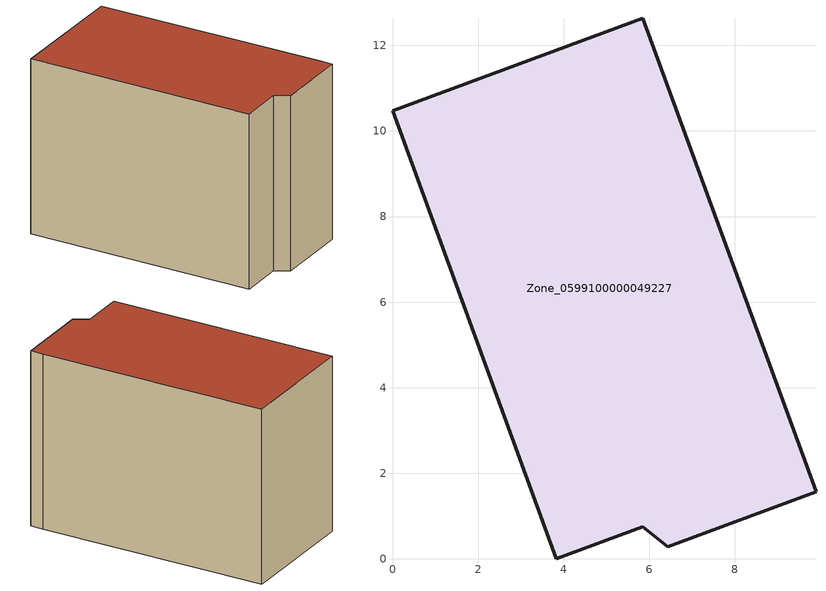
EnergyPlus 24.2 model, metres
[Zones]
Zone_0599100000049227
 floor ground (C_G): 5.85,0.75 3.83,0 0,10.47 5.84,12.64 9.69,2.18 9.9,1.57 6.44,0.28 z0
 wall outside (C_F): 5.84,12.64 0,10.47 3.83,0 5.85,0.75 6.44,0.28 9.9,1.57 9.69,2.18 5.84,12.64 z0:8.57
 roof outside (C_R): 9.69,2.18 5.84,12.64 0,10.47 3.83,0 5.85,0.75 6.44,0.28 9.9,1.57 z8.57
[BUILDING]
Pand.0599100000049227: North Axis=0; Terrain=City; Loads Convergence Tolerance Value=0.04; Temperature Convergence Tolerance Value=0.4; Solar Distribution=FullExterior; Maximum Number of Warmup Days=25; Minimum Number of Warmup Days=1
[Site:Location]
Rotterdam.The.Hague.AP_ZH_NLD Design_Conditions: Latitude=51.96; Longitude=4.45; Time Zone=1; Elevation=-4.5
[SITE:GROUNDTEMPERATURE:BUILDINGSURFACE]
18, 18, 18, 18, 18, 18, 18, 18, 18, 18, 18, 18
[MATERIAL] Thermal Absorptance=0.9; Solar Absorptance=0.7; Visible Absorptance=0.7
Name | Roughness | Thickness | Conductivity | Density | Specific Heat
G.TI.1946-1964 | MediumSmooth | 0.15 | 1 | 540 | 1210
F.TI.1946-1964 | Rough | 0.3 | 0.857143 | 1920 | 840
R.TI.1946-1964 | MediumRough | 0.2 | 0.277778 | 1500 | 1000
[CONSTRUCTION]
C_G: G.TI.1946-1964
C_F: F.TI.1946-1964
C_R: R.TI.1946-1964
[ZONE]
Zone_0599100000049227: Type=1; Multiplier=1; Ceiling Height=Autocalculate; Volume=Autocalculate; Floor Area=autocalculate; Part of Total Floor Area=Yes
[ZONEINFILTRATION:DESIGNFLOWRATE]
Infil_Zone_0599100000049227: Zone or ZoneList or Space or SpaceList=Zone_0599100000049227; Schedule=AlwaysOn; Design Flow Rate Calculation Method=Flow/Area; Flow Rate per Floor Area=0.003; Constant Term Coefficient=1; Temperature Term Coefficient=0; Velocity Term Coefficient=0; Velocity Squared Term Coefficient=0
[HVACTEMPLATE:ZONE:IDEALLOADSAIRSYSTEM]
Zone_0599100000049227: Maximum Heating Supply Air Temperature=50; Minimum Cooling Supply Air Temperature=13; Maximum Heating Supply Air Humidity Ratio=0.0156; Minimum Cooling Supply Air Humidity Ratio=0.0077; Heating Limit=NoLimit; Cooling Limit=NoLimit; Dehumidification Control Type=ConstantSensibleHeatRatio; Cooling Sensible Heat Ratio=0.7; Dehumidification Setpoint=60; Humidification Control Type=None; Humidification Setpoint=30; Outdoor Air Method=None; Outdoor Air Flow Rate per Person=0.00944; Outdoor Air Flow Rate per Zone Floor Area=0; Outdoor Air Flow Rate per Zone=0; Demand Controlled Ventilation Type=None; Outdoor Air Economizer Type=NoEconomizer; Heat Recovery Type=None; Sensible Heat Recovery Effectiveness=0.7; Latent Heat Recovery Effectiveness=0.65
[ZONECONTROL:THERMOSTAT]
ThermostatControl_Zone_0599100000049227: Zone or ZoneList=Zone_0599100000049227; Control Type Schedule=DualSetpointControlType; Control 1=Thermostat_Zone_0599100000049227; Temperature Difference Between Cutout And Setpoint=0
[THERMOSTATSETPOINT:DUALSETPOINT]
Thermostat_Zone_0599100000049227: Heating Setpoint Temperature Schedule=HeatingSetpoint_Zone_0599100000049227; Cooling Setpoint Temperature Schedule=CoolingSetpoint_Zone_0599100000049227
[SCHEDULE:COMPACT]
HeatingSetpoint_Zone_0599100000049227: Through: 12/31, For: AllDays, Until: 24:00, 21
CoolingSetpoint_Zone_0599100000049227: Through: 12/31, For: AllDays, Until: 24:00, 24
DualSetpointControlType: Through: 12/31, For: AllDays, Until: 24:00, 4
AlwaysOn: Through: 12/31, For: AllDays, Until: 24:00, 1
